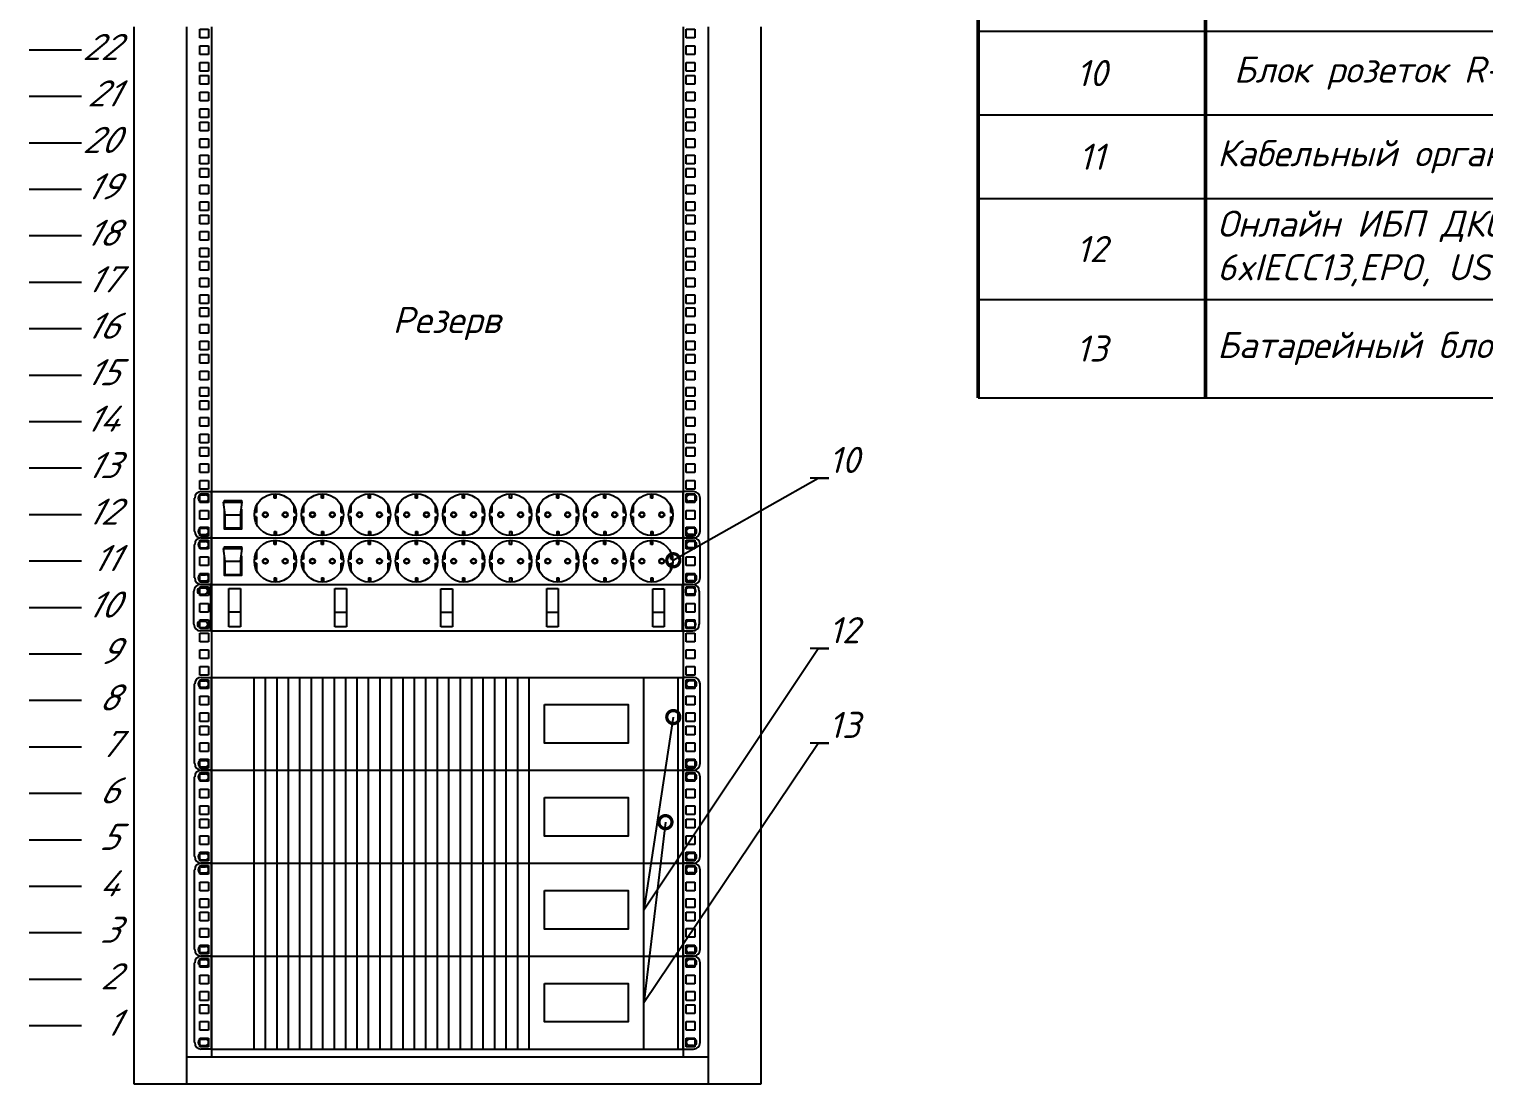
# Model space of a CAD drawing. Extents: x -260425 to 1294666, y -169889 to -2349.
# Drawn here: x 1032027 to 1045939, y -63860 to -53770 of the extents above; entities that cross this region are included whole.
import ezdxf
from ezdxf import colors
from ezdxf.entities.mleader import LeaderData, LeaderLine
from ezdxf.enums import TextEntityAlignment as Align
from ezdxf.math import Vec2, Vec3

# ---------------------------------------------------------------- set-up
doc = ezdxf.new("R2010")
doc.units = 0
doc.header["$LTSCALE"] = 100
doc.layers.add('АП_АСУ_ОсновнаяТонкая', color=7, linetype='Continuous', lineweight=25)
doc.layers.add('Текст', color=7, linetype='Continuous', lineweight=15)
doc.styles.add('1ISOCPEUR', font='isocpeui.ttf', dxfattribs={"height": 250})

# ---------------------------------------------------------------- blocks, each defined once
blk = doc.blocks.new('*T232')
at = {"layer": 'Текст', "color": 0, "lineweight": 50, "transparency": 16777216}
for p, q in [((0, 0), (18675, 0)), ((0, 0), (0, -12011)), ((2175, 0), (2175, -12011)), ((13175, 0), (13175, -12011)), ((14175, 0), (14175, -12011)), ((18675, 0), (18675, -12011)), ((0, -1500), (18675, -1500))]:
    blk.add_line(p, q, dxfattribs=at)
at = {"layer": 'Текст', "color": 0, "lineweight": 25, "transparency": 16777216}
for p, q in [((0, -2300), (18675, -2300)), ((0, -3100), (18675, -3100)), ((0, -4506), (18675, -4506)), ((0, -5306), (18675, -5306)), ((0, -6106), (18675, -6106)), ((0, -6906), (18675, -6906)), ((0, -7706), (18675, -7706)), ((0, -8506), (18675, -8506)), ((0, -9306), (18675, -9306)), ((0, -10106), (18675, -10106)), ((0, -11071), (18675, -11071)), ((0, -12011), (18675, -12011))]:
    blk.add_line(p, q, dxfattribs=at)
at = {"layer": 'Текст', "color": 0, "transparency": 16777216, "char_height": 250, "style": '1ISOCPEUR'}
for s, insert, width, attachment_point in [('Поз. обозначения', (1088, -750), 1952.07, 5), ('Наименование', (7675, -750), 10776.98, 5), ('Кол.', (13675, -750), 776.98, 5), ('Примечание', (16425, -750), 4276.98, 5), ('1', (1088, -1900), 1952.07, 5), ("\\A1;Шкаф телекоммуникационный 19{\\A0;'}, TFR-426060-GMMM-R-BK, 42U", (2287, -1900), 10776.98, 4), ('1', (13675, -1900), 776.98, 5), ('2', (1088, -2700), 1952.07, 5), (' Модуль вентиляторный R-FAN-6K, 1U', (2287, -2700), 10776.98, 4), ('1', (13675, -2700), 776.98, 5), ('Кросс оптический 19" стоечный 1U на 16 портов LC/UPC duplex 9/125мкм предсобранный (пигтейл LC 9/125-32шт, розетка DLC-16шт, сплайс кассета, КДЗС-32шт)', (2287, -3803), 10776.98, 4), ('3', (1088, -3803), 1952.07, 5), ('1', (13675, -3803), 776.98, 5), ('КСп-19-1U-16-DLC/UPC-9/125', (16425, -3803), 4276.98, 5), ('Патч-панель 19", 2U, CAT5E, 48 модуля RJ45, неэкранированная', (2287, -4906), 10776.98, 4), ('4', (1088, -4906), 1952.07, 5), ('2', (13675, -4906), 776.98, 5), ('Патч-панель 19", 1U, CAT5E, 24 модуля RJ45, неэкранированная', (2287, -5706), 10776.98, 4), ('5', (1088, -5706), 1952.07, 5), ('2', (13675, -5706), 776.98, 5), ('6', (1088, -6506), 1952.07, 5), ('РОЕ-коммутатор на 24 порта', (2287, -6506), 10776.98, 4), ('1', (13675, -6506), 776.98, 5), ('поставка ДИТ', (16425, -6506), 4276.98, 5), ('7', (1088, -7306), 1952.07, 5), ('Коммутатор Eltex 48 порта 1G, 4 порта 10G (SFP+)', (2287, -7306), 10776.98, 4), ('2', (13675, -7306), 776.98, 5), ('MES2348B', (16425, -7306), 4276.98, 5), ('Коммутатор Eltex 24 порта 1G, 4 порта 10G (SFP+)', (2287, -8106), 10776.98, 4), ('8', (1088, -8106), 1952.07, 5), ('1', (13675, -8106), 776.98, 5), ('MES2324B', (16425, -8106), 4276.98, 5), (' Блок розеток R-16-9S-I-440, 1U', (2287, -8906), 10776.98, 4), ('10', (1088, -8906), 1952.07, 5), ('2', (13675, -8906), 776.98, 5), ('11', (1088, -9706), 1952.07, 5), ('Кабельный органайзер ГКО-4.62-9005', (2287, -9706), 10776.98, 4), ('8', (13675, -9706), 776.98, 5), ('Онлайн ИБП ДКС серии Small Rackmount, 1000 ВА/900 Вт, 1/1, 6xIECC13,EPO, USB, RS-232, Rack 2U, з/у 6А, без АКБ', (2287, -10589), 10776.98, 4), ('12', (1088, -10589), 1952.07, 5), ('1', (13675, -10589), 776.98, 5), ('SMALLR1AOPI', (16425, -10589), 4276.98, 5), ('Батарейный блок для ИБП ДКС SMALLR1AO, Rack 2U, 6х9Ач, 36В', (2287, -11541), 10776.98, 4), ('13', (1088, -11541), 1952.07, 5), ('1', (13675, -11541), 776.98, 5), ('BPSMLR1-36V', (16425, -11541), 4276.98, 5)]:
    blk.add_mtext(s, dxfattribs=dict(at, insert=insert, width=width, attachment_point=attachment_point))
blk = doc.blocks.new('*U218')
at = {"color": 0, "linetype": 'ByBlock', "lineweight": -2}
for p, q in [((0, 1011.2), (0, 966.75)), ((50.5, 1011.2), (50.5, 966.75)), ((63.35, 1000.7), (63.35, 1009)), ((63.35, 1009), (71.65, 1009)), ((71.65, 1009), (71.65, 1000.7)), ((74.5, 1011.2), (74.5, 966.75)), ((525.5, 1011.2), (525.5, 966.75)), ((528.35, 1000.7), (528.35, 1009)), ((528.35, 1009), (536.65, 1009)), ((536.65, 1009), (536.65, 1000.7)), ((549.5, 1011.2), (549.5, 966.75)), ((600, 966.75), (600, 1011.2)), ((-50, 988.975), (-100, 988.975)), ((71.65, 1000.7), (63.35, 1000.7)), ((63.35, 984.825), (63.35, 993.125)), ((63.35, 993.125), (71.65, 993.125)), ((71.65, 993.125), (71.65, 984.825)), ((536.65, 1000.7), (528.35, 1000.7)), ((528.35, 984.825), (528.35, 993.125)), ((528.35, 993.125), (536.65, 993.125)), ((536.65, 993.125), (536.65, 984.825)), ((71.65, 984.825), (63.35, 984.825)), ((63.35, 968.95), (63.35, 977.25)), ((63.35, 977.25), (71.65, 977.25)), ((71.65, 977.25), (71.65, 968.95)), ((536.65, 984.825), (528.35, 984.825)), ((528.35, 968.95), (528.35, 977.25)), ((528.35, 977.25), (536.65, 977.25)), ((536.65, 977.25), (536.65, 968.95)), ((0, 966.75), (0, 922.3)), ((50.5, 966.75), (50.5, 922.3)), ((71.65, 968.95), (63.35, 968.95)), ((63.35, 956.25), (63.35, 964.55)), ((63.35, 964.55), (71.65, 964.55)), ((71.65, 964.55), (71.65, 956.25)), ((74.5, 966.75), (74.5, 922.3)), ((525.5, 966.75), (525.5, 922.3)), ((536.65, 968.95), (528.35, 968.95)), ((528.35, 956.25), (528.35, 964.55)), ((528.35, 964.55), (536.65, 964.55)), ((536.65, 964.55), (536.65, 956.25)), ((549.5, 966.75), (549.5, 922.3)), ((600, 922.3), (600, 966.75)), ((71.65, 956.25), (63.35, 956.25)), ((63.35, 940.375), (63.35, 948.675)), ((63.35, 948.675), (71.65, 948.675)), ((71.65, 948.675), (71.65, 940.375)), ((536.65, 956.25), (528.35, 956.25)), ((528.35, 940.375), (528.35, 948.675)), ((528.35, 948.675), (536.65, 948.675)), ((536.65, 948.675), (536.65, 940.375)), ((-50, 944.525), (-100, 944.525)), ((71.65, 940.375), (63.35, 940.375)), ((63.35, 924.5), (63.35, 932.8)), ((63.35, 932.8), (71.65, 932.8)), ((71.65, 932.8), (71.65, 924.5)), ((536.65, 940.375), (528.35, 940.375)), ((528.35, 924.5), (528.35, 932.8)), ((528.35, 932.8), (536.65, 932.8)), ((536.65, 932.8), (536.65, 924.5)), ((0, 922.3), (0, 877.85)), ((50.5, 922.3), (50.5, 877.85)), ((71.65, 924.5), (63.35, 924.5)), ((63.35, 911.8), (63.35, 920.1)), ((63.35, 920.1), (71.65, 920.1)), ((71.65, 920.1), (71.65, 911.8)), ((74.5, 922.3), (74.5, 877.85)), ((525.5, 922.3), (525.5, 877.85)), ((536.65, 924.5), (528.35, 924.5)), ((528.35, 911.8), (528.35, 920.1)), ((528.35, 920.1), (536.65, 920.1)), ((536.65, 920.1), (536.65, 911.8)), ((549.5, 922.3), (549.5, 877.85)), ((600, 877.85), (600, 922.3)), ((71.65, 911.8), (63.35, 911.8)), ((536.65, 911.8), (528.35, 911.8)), ((-50, 900.075), (-100, 900.075)), ((63.35, 895.925), (63.35, 904.225)), ((63.35, 904.225), (71.65, 904.225)), ((71.65, 895.925), (63.35, 895.925)), ((71.65, 904.225), (71.65, 895.925)), ((528.35, 895.925), (528.35, 904.225)), ((528.35, 904.225), (536.65, 904.225)), ((536.65, 895.925), (528.35, 895.925)), ((536.65, 904.225), (536.65, 895.925)), ((0, 877.85), (0, 833.4)), ((50.5, 877.85), (50.5, 833.4)), ((63.35, 880.05), (63.35, 888.35)), ((63.35, 888.35), (71.65, 888.35)), ((71.65, 880.05), (63.35, 880.05)), ((71.65, 888.35), (71.65, 880.05)), ((74.5, 877.85), (74.5, 833.4)), ((525.5, 877.85), (525.5, 833.4)), ((528.35, 880.05), (528.35, 888.35)), ((528.35, 888.35), (536.65, 888.35)), ((536.65, 880.05), (528.35, 880.05)), ((536.65, 888.35), (536.65, 880.05)), ((549.5, 877.85), (549.5, 833.4)), ((600, 833.4), (600, 877.85)), ((63.35, 867.35), (63.35, 875.65)), ((63.35, 875.65), (71.65, 875.65)), ((71.65, 867.35), (63.35, 867.35)), ((71.65, 875.65), (71.65, 867.35)), ((528.35, 867.35), (528.35, 875.65)), ((528.35, 875.65), (536.65, 875.65)), ((536.65, 867.35), (528.35, 867.35)), ((536.65, 875.65), (536.65, 867.35)), ((-50, 855.625), (-100, 855.625)), ((63.35, 851.475), (63.35, 859.775)), ((63.35, 859.775), (71.65, 859.775)), ((71.65, 851.475), (63.35, 851.475)), ((71.65, 859.775), (71.65, 851.475)), ((528.35, 851.475), (528.35, 859.775)), ((528.35, 859.775), (536.65, 859.775)), ((536.65, 851.475), (528.35, 851.475)), ((536.65, 859.775), (536.65, 851.475)), ((63.35, 835.6), (63.35, 843.9)), ((63.35, 843.9), (71.65, 843.9)), ((71.65, 835.6), (63.35, 835.6)), ((71.65, 843.9), (71.65, 835.6)), ((528.35, 835.6), (528.35, 843.9)), ((528.35, 843.9), (536.65, 843.9)), ((536.65, 835.6), (528.35, 835.6)), ((536.65, 843.9), (536.65, 835.6)), ((0, 833.4), (0, 788.95)), ((50.5, 833.4), (50.5, 788.95)), ((63.35, 822.9), (63.35, 831.2)), ((63.35, 831.2), (71.65, 831.2)), ((71.65, 822.9), (63.35, 822.9)), ((71.65, 831.2), (71.65, 822.9)), ((74.5, 833.4), (74.5, 788.95)), ((525.5, 833.4), (525.5, 788.95)), ((528.35, 822.9), (528.35, 831.2)), ((528.35, 831.2), (536.65, 831.2)), ((536.65, 822.9), (528.35, 822.9)), ((536.65, 831.2), (536.65, 822.9)), ((549.5, 833.4), (549.5, 788.95)), ((600, 788.95), (600, 833.4)), ((-50, 811.175), (-100, 811.175)), ((63.35, 807.025), (63.35, 815.325)), ((63.35, 815.325), (71.65, 815.325)), ((71.65, 807.025), (63.35, 807.025)), ((71.65, 815.325), (71.65, 807.025)), ((528.35, 807.025), (528.35, 815.325)), ((528.35, 815.325), (536.65, 815.325)), ((536.65, 807.025), (528.35, 807.025)), ((536.65, 815.325), (536.65, 807.025)), ((63.35, 791.15), (63.35, 799.45)), ((63.35, 799.45), (71.65, 799.45)), ((71.65, 799.45), (71.65, 791.15)), ((528.35, 791.15), (528.35, 799.45)), ((528.35, 799.45), (536.65, 799.45)), ((536.65, 799.45), (536.65, 791.15)), ((0, 788.95), (0, 744.5)), ((50.5, 788.95), (50.5, 744.5)), ((71.65, 791.15), (63.35, 791.15)), ((63.35, 778.45), (63.35, 786.75)), ((63.35, 786.75), (71.65, 786.75)), ((71.65, 786.75), (71.65, 778.45)), ((74.5, 788.95), (74.5, 744.5)), ((525.5, 788.95), (525.5, 744.5)), ((536.65, 791.15), (528.35, 791.15)), ((528.35, 778.45), (528.35, 786.75)), ((528.35, 786.75), (536.65, 786.75)), ((536.65, 786.75), (536.65, 778.45)), ((549.5, 788.95), (549.5, 744.5)), ((600, 744.5), (600, 788.95)), ((-50, 766.725), (-100, 766.725)), ((71.65, 778.45), (63.35, 778.45)), ((63.35, 762.575), (63.35, 770.875)), ((63.35, 770.875), (71.65, 770.875)), ((71.65, 770.875), (71.65, 762.575)), ((536.65, 778.45), (528.35, 778.45)), ((528.35, 762.575), (528.35, 770.875)), ((528.35, 770.875), (536.65, 770.875)), ((536.65, 770.875), (536.65, 762.575)), ((71.65, 762.575), (63.35, 762.575)), ((63.35, 746.7), (63.35, 755)), ((63.35, 755), (71.65, 755)), ((71.65, 755), (71.65, 746.7)), ((536.65, 762.575), (528.35, 762.575)), ((528.35, 746.7), (528.35, 755)), ((528.35, 755), (536.65, 755)), ((536.65, 755), (536.65, 746.7)), ((0, 744.5), (0, 700.05)), ((50.5, 744.5), (50.5, 700.05)), ((71.65, 746.7), (63.35, 746.7)), ((63.35, 734), (63.35, 742.3)), ((63.35, 742.3), (71.65, 742.3)), ((71.65, 742.3), (71.65, 734)), ((74.5, 744.5), (74.5, 700.05)), ((525.5, 744.5), (525.5, 700.05)), ((536.65, 746.7), (528.35, 746.7)), ((528.35, 734), (528.35, 742.3)), ((528.35, 742.3), (536.65, 742.3)), ((536.65, 742.3), (536.65, 734)), ((549.5, 744.5), (549.5, 700.05)), ((600, 700.05), (600, 744.5)), ((71.65, 734), (63.35, 734)), ((63.35, 718.125), (63.35, 726.425)), ((63.35, 726.425), (71.65, 726.425)), ((71.65, 726.425), (71.65, 718.125)), ((536.65, 734), (528.35, 734)), ((528.35, 718.125), (528.35, 726.425)), ((528.35, 726.425), (536.65, 726.425)), ((536.65, 726.425), (536.65, 718.125)), ((-50, 722.275), (-100, 722.275)), ((71.65, 718.125), (63.35, 718.125)), ((63.35, 702.25), (63.35, 710.55)), ((63.35, 710.55), (71.65, 710.55)), ((71.65, 710.55), (71.65, 702.25)), ((536.65, 718.125), (528.35, 718.125)), ((528.35, 702.25), (528.35, 710.55)), ((528.35, 710.55), (536.65, 710.55)), ((536.65, 710.55), (536.65, 702.25)), ((0, 700.05), (0, 655.6)), ((50.5, 700.05), (50.5, 655.6)), ((71.65, 702.25), (63.35, 702.25)), ((63.35, 689.55), (63.35, 697.85)), ((63.35, 697.85), (71.65, 697.85)), ((71.65, 697.85), (71.65, 689.55)), ((74.5, 700.05), (74.5, 655.6)), ((525.5, 700.05), (525.5, 655.6)), ((536.65, 702.25), (528.35, 702.25)), ((528.35, 689.55), (528.35, 697.85)), ((528.35, 697.85), (536.65, 697.85)), ((536.65, 697.85), (536.65, 689.55)), ((549.5, 700.05), (549.5, 655.6)), ((600, 655.6), (600, 700.05)), ((71.65, 689.55), (63.35, 689.55)), ((63.35, 673.675), (63.35, 681.975)), ((63.35, 681.975), (71.65, 681.975)), ((71.65, 681.975), (71.65, 673.675)), ((536.65, 689.55), (528.35, 689.55)), ((528.35, 673.675), (528.35, 681.975)), ((528.35, 681.975), (536.65, 681.975)), ((536.65, 681.975), (536.65, 673.675)), ((-50, 677.825), (-100, 677.825)), ((71.65, 673.675), (63.35, 673.675)), ((536.65, 673.675), (528.35, 673.675)), ((0, 655.6), (0, 611.15)), ((50.5, 655.6), (50.5, 611.15)), ((63.35, 657.8), (63.35, 666.1)), ((63.35, 666.1), (71.65, 666.1)), ((71.65, 657.8), (63.35, 657.8)), ((71.65, 666.1), (71.65, 657.8)), ((74.5, 655.6), (74.5, 611.15)), ((525.5, 655.6), (525.5, 611.15)), ((528.35, 657.8), (528.35, 666.1)), ((528.35, 666.1), (536.65, 666.1)), ((536.65, 657.8), (528.35, 657.8)), ((536.65, 666.1), (536.65, 657.8)), ((549.5, 655.6), (549.5, 611.15)), ((600, 611.15), (600, 655.6)), ((63.35, 645.1), (63.35, 653.4)), ((63.35, 653.4), (71.65, 653.4)), ((71.65, 645.1), (63.35, 645.1)), ((71.65, 653.4), (71.65, 645.1)), ((528.35, 645.1), (528.35, 653.4)), ((528.35, 653.4), (536.65, 653.4)), ((536.65, 645.1), (528.35, 645.1)), ((536.65, 653.4), (536.65, 645.1)), ((-50, 633.375), (-100, 633.375)), ((63.35, 629.225), (63.35, 637.525)), ((63.35, 637.525), (71.65, 637.525)), ((71.65, 629.225), (63.35, 629.225)), ((71.65, 637.525), (71.65, 629.225)), ((528.35, 629.225), (528.35, 637.525)), ((528.35, 637.525), (536.65, 637.525)), ((536.65, 629.225), (528.35, 629.225)), ((536.65, 637.525), (536.65, 629.225)), ((63.35, 613.35), (63.35, 621.65)), ((63.35, 621.65), (71.65, 621.65)), ((71.65, 613.35), (63.35, 613.35)), ((71.65, 621.65), (71.65, 613.35)), ((528.35, 613.35), (528.35, 621.65)), ((528.35, 621.65), (536.65, 621.65)), ((536.65, 613.35), (528.35, 613.35)), ((536.65, 621.65), (536.65, 613.35)), ((0, 611.15), (0, 566.7)), ((50.5, 611.15), (50.5, 566.7)), ((63.35, 600.65), (63.35, 608.95)), ((63.35, 608.95), (71.65, 608.95)), ((71.65, 600.65), (63.35, 600.65)), ((71.65, 608.95), (71.65, 600.65)), ((74.5, 611.15), (74.5, 566.7)), ((525.5, 611.15), (525.5, 566.7)), ((528.35, 600.65), (528.35, 608.95)), ((528.35, 608.95), (536.65, 608.95)), ((536.65, 600.65), (528.35, 600.65)), ((536.65, 608.95), (536.65, 600.65)), ((549.5, 611.15), (549.5, 566.7)), ((600, 566.7), (600, 611.15)), ((-50, 588.925), (-100, 588.925)), ((63.35, 584.775), (63.35, 593.075)), ((63.35, 593.075), (71.65, 593.075)), ((71.65, 584.775), (63.35, 584.775)), ((71.65, 593.075), (71.65, 584.775)), ((528.35, 584.775), (528.35, 593.075)), ((528.35, 593.075), (536.65, 593.075)), ((536.65, 584.775), (528.35, 584.775)), ((536.65, 593.075), (536.65, 584.775)), ((63.35, 568.9), (63.35, 577.2)), ((63.35, 577.2), (71.65, 577.2)), ((71.65, 577.2), (71.65, 568.9)), ((528.35, 568.9), (528.35, 577.2)), ((528.35, 577.2), (536.65, 577.2)), ((536.65, 577.2), (536.65, 568.9)), ((0, 566.7), (0, 522.25)), ((50.5, 566.7), (50.5, 522.25)), ((71.65, 568.9), (63.35, 568.9)), ((63.35, 556.2), (63.35, 564.5)), ((63.35, 564.5), (71.65, 564.5)), ((71.65, 564.5), (71.65, 556.2)), ((74.5, 566.7), (74.5, 522.25)), ((525.5, 566.7), (525.5, 522.25)), ((536.65, 568.9), (528.35, 568.9)), ((528.35, 556.2), (528.35, 564.5)), ((528.35, 564.5), (536.65, 564.5)), ((536.65, 564.5), (536.65, 556.2)), ((549.5, 566.7), (549.5, 522.25)), ((600, 522.25), (600, 566.7)), ((-50, 544.475), (-100, 544.475)), ((71.65, 556.2), (63.35, 556.2)), ((63.35, 540.325), (63.35, 548.625)), ((63.35, 548.625), (71.65, 548.625)), ((71.65, 548.625), (71.65, 540.325)), ((536.65, 556.2), (528.35, 556.2)), ((528.35, 540.325), (528.35, 548.625)), ((528.35, 548.625), (536.65, 548.625)), ((536.65, 548.625), (536.65, 540.325)), ((71.65, 540.325), (63.35, 540.325)), ((63.35, 524.45), (63.35, 532.75)), ((63.35, 532.75), (71.65, 532.75)), ((71.65, 532.75), (71.65, 524.45)), ((536.65, 540.325), (528.35, 540.325)), ((528.35, 524.45), (528.35, 532.75)), ((528.35, 532.75), (536.65, 532.75)), ((536.65, 532.75), (536.65, 524.45)), ((0, 522.25), (0, 477.8)), ((50.5, 522.25), (50.5, 477.8)), ((71.65, 524.45), (63.35, 524.45)), ((63.35, 511.75), (63.35, 520.05)), ((63.35, 520.05), (71.65, 520.05)), ((71.65, 520.05), (71.65, 511.75)), ((74.5, 522.25), (74.5, 477.8)), ((525.5, 522.25), (525.5, 477.8)), ((536.65, 524.45), (528.35, 524.45)), ((528.35, 511.75), (528.35, 520.05)), ((528.35, 520.05), (536.65, 520.05)), ((536.65, 520.05), (536.65, 511.75)), ((549.5, 522.25), (549.5, 477.8)), ((600, 477.8), (600, 522.25)), ((71.65, 511.75), (63.35, 511.75)), ((63.35, 495.875), (63.35, 504.175)), ((63.35, 504.175), (71.65, 504.175)), ((71.65, 504.175), (71.65, 495.875)), ((536.65, 511.75), (528.35, 511.75)), ((528.35, 495.875), (528.35, 504.175)), ((528.35, 504.175), (536.65, 504.175)), ((536.65, 504.175), (536.65, 495.875)), ((-50, 500.025), (-100, 500.025)), ((71.65, 495.875), (63.35, 495.875)), ((63.35, 480), (63.35, 488.3)), ((63.35, 488.3), (71.65, 488.3)), ((71.65, 488.3), (71.65, 480)), ((536.65, 495.875), (528.35, 495.875)), ((528.35, 480), (528.35, 488.3)), ((528.35, 488.3), (536.65, 488.3)), ((536.65, 488.3), (536.65, 480)), ((0, 477.8), (0, 433.35)), ((50.5, 477.8), (50.5, 433.35)), ((71.65, 480), (63.35, 480)), ((63.35, 467.3), (63.35, 475.6)), ((63.35, 475.6), (71.65, 475.6)), ((71.65, 475.6), (71.65, 467.3)), ((74.5, 477.8), (74.5, 433.35)), ((525.5, 477.8), (525.5, 433.35)), ((536.65, 480), (528.35, 480)), ((528.35, 467.3), (528.35, 475.6)), ((528.35, 475.6), (536.65, 475.6)), ((536.65, 475.6), (536.65, 467.3)), ((549.5, 477.8), (549.5, 433.35)), ((600, 433.35), (600, 477.8)), ((71.65, 467.3), (63.35, 467.3)), ((63.35, 451.425), (63.35, 459.725)), ((63.35, 459.725), (71.65, 459.725)), ((71.65, 459.725), (71.65, 451.425)), ((536.65, 467.3), (528.35, 467.3)), ((528.35, 451.425), (528.35, 459.725)), ((528.35, 459.725), (536.65, 459.725)), ((536.65, 459.725), (536.65, 451.425)), ((-50, 455.575), (-100, 455.575)), ((71.65, 451.425), (63.35, 451.425)), ((536.65, 451.425), (528.35, 451.425)), ((0, 433.35), (0, 388.9)), ((50.5, 433.35), (50.5, 388.9)), ((63.35, 435.55), (63.35, 443.85)), ((63.35, 443.85), (71.65, 443.85)), ((71.65, 435.55), (63.35, 435.55)), ((71.65, 443.85), (71.65, 435.55)), ((74.5, 433.35), (74.5, 388.9)), ((525.5, 433.35), (525.5, 388.9)), ((528.35, 435.55), (528.35, 443.85)), ((528.35, 443.85), (536.65, 443.85)), ((536.65, 435.55), (528.35, 435.55)), ((536.65, 443.85), (536.65, 435.55)), ((549.5, 433.35), (549.5, 388.9)), ((600, 388.9), (600, 433.35)), ((63.35, 422.85), (63.35, 431.15)), ((63.35, 431.15), (71.65, 431.15)), ((71.65, 422.85), (63.35, 422.85)), ((71.65, 431.15), (71.65, 422.85)), ((528.35, 422.85), (528.35, 431.15)), ((528.35, 431.15), (536.65, 431.15)), ((536.65, 422.85), (528.35, 422.85)), ((536.65, 431.15), (536.65, 422.85)), ((-50, 411.125), (-100, 411.125)), ((63.35, 406.975), (63.35, 415.275)), ((63.35, 415.275), (71.65, 415.275)), ((71.65, 406.975), (63.35, 406.975)), ((71.65, 415.275), (71.65, 406.975)), ((528.35, 406.975), (528.35, 415.275)), ((528.35, 415.275), (536.65, 415.275)), ((536.65, 406.975), (528.35, 406.975)), ((536.65, 415.275), (536.65, 406.975)), ((63.35, 391.1), (63.35, 399.4)), ((63.35, 399.4), (71.65, 399.4)), ((71.65, 391.1), (63.35, 391.1)), ((71.65, 399.4), (71.65, 391.1)), ((528.35, 391.1), (528.35, 399.4)), ((528.35, 399.4), (536.65, 399.4)), ((536.65, 391.1), (528.35, 391.1)), ((536.65, 399.4), (536.65, 391.1)), ((0, 388.9), (0, 344.45)), ((50.5, 388.9), (50.5, 344.45)), ((63.35, 378.4), (63.35, 386.7)), ((63.35, 386.7), (71.65, 386.7)), ((71.65, 378.4), (63.35, 378.4)), ((71.65, 386.7), (71.65, 378.4)), ((74.5, 388.9), (74.5, 344.45)), ((525.5, 388.9), (525.5, 344.45)), ((528.35, 378.4), (528.35, 386.7)), ((528.35, 386.7), (536.65, 386.7)), ((536.65, 378.4), (528.35, 378.4)), ((536.65, 386.7), (536.65, 378.4)), ((549.5, 388.9), (549.5, 344.45)), ((600, 344.45), (600, 388.9)), ((-50, 366.675), (-100, 366.675)), ((63.35, 362.525), (63.35, 370.825)), ((63.35, 370.825), (71.65, 370.825)), ((71.65, 362.525), (63.35, 362.525)), ((71.65, 370.825), (71.65, 362.525)), ((528.35, 362.525), (528.35, 370.825)), ((528.35, 370.825), (536.65, 370.825)), ((536.65, 362.525), (528.35, 362.525)), ((536.65, 370.825), (536.65, 362.525)), ((63.35, 346.65), (63.35, 354.95)), ((63.35, 354.95), (71.65, 354.95)), ((71.65, 354.95), (71.65, 346.65)), ((528.35, 346.65), (528.35, 354.95)), ((528.35, 354.95), (536.65, 354.95)), ((536.65, 354.95), (536.65, 346.65)), ((0, 344.45), (0, 300)), ((50.5, 344.45), (50.5, 300)), ((71.65, 346.65), (63.35, 346.65)), ((63.35, 333.95), (63.35, 342.25)), ((63.35, 342.25), (71.65, 342.25)), ((71.65, 333.95), (63.35, 333.95)), ((71.65, 342.25), (71.65, 333.95)), ((74.5, 344.45), (74.5, 300)), ((525.5, 344.45), (525.5, 300)), ((536.65, 346.65), (528.35, 346.65)), ((528.35, 333.95), (528.35, 342.25)), ((528.35, 342.25), (536.65, 342.25)), ((536.65, 333.95), (528.35, 333.95)), ((536.65, 342.25), (536.65, 333.95)), ((549.5, 344.45), (549.5, 300)), ((600, 300), (600, 344.45)), ((-50, 322.225), (-100, 322.225)), ((63.35, 318.075), (63.35, 326.375)), ((63.35, 326.375), (71.65, 326.375)), ((71.65, 326.375), (71.65, 318.075)), ((528.35, 318.075), (528.35, 326.375)), ((528.35, 326.375), (536.65, 326.375)), ((536.65, 326.375), (536.65, 318.075)), ((71.65, 318.075), (63.35, 318.075)), ((63.35, 302.2), (63.35, 310.5)), ((63.35, 310.5), (71.65, 310.5)), ((71.65, 310.5), (71.65, 302.2)), ((536.65, 318.075), (528.35, 318.075)), ((528.35, 302.2), (528.35, 310.5)), ((528.35, 310.5), (536.65, 310.5)), ((536.65, 310.5), (536.65, 302.2)), ((0, 300), (0, 255.55)), ((50.5, 300), (50.5, 255.55)), ((71.65, 302.2), (63.35, 302.2)), ((63.35, 289.5), (63.35, 297.8)), ((63.35, 297.8), (71.65, 297.8)), ((71.65, 297.8), (71.65, 289.5)), ((74.5, 300), (74.5, 255.55)), ((525.5, 300), (525.5, 255.55)), ((536.65, 302.2), (528.35, 302.2)), ((528.35, 289.5), (528.35, 297.8)), ((528.35, 297.8), (536.65, 297.8)), ((536.65, 297.8), (536.65, 289.5)), ((549.5, 300), (549.5, 255.55)), ((600, 255.55), (600, 300)), ((71.65, 289.5), (63.35, 289.5)), ((63.35, 273.625), (63.35, 281.925)), ((63.35, 281.925), (71.65, 281.925)), ((71.65, 281.925), (71.65, 273.625)), ((536.65, 289.5), (528.35, 289.5)), ((528.35, 273.625), (528.35, 281.925)), ((528.35, 281.925), (536.65, 281.925)), ((536.65, 281.925), (536.65, 273.625)), ((-50, 277.775), (-100, 277.775)), ((71.65, 273.625), (63.35, 273.625)), ((63.35, 257.75), (63.35, 266.05)), ((63.35, 266.05), (71.65, 266.05)), ((71.65, 266.05), (71.65, 257.75)), ((536.65, 273.625), (528.35, 273.625)), ((528.35, 257.75), (528.35, 266.05)), ((528.35, 266.05), (536.65, 266.05)), ((536.65, 266.05), (536.65, 257.75)), ((0, 255.55), (0, 211.1)), ((50.5, 255.55), (50.5, 211.1)), ((71.65, 257.75), (63.35, 257.75)), ((63.35, 245.05), (63.35, 253.35)), ((63.35, 253.35), (71.65, 253.35)), ((71.65, 253.35), (71.65, 245.05)), ((74.5, 255.55), (74.5, 211.1)), ((525.5, 255.55), (525.5, 211.1)), ((536.65, 257.75), (528.35, 257.75)), ((528.35, 245.05), (528.35, 253.35)), ((528.35, 253.35), (536.65, 253.35)), ((536.65, 253.35), (536.65, 245.05)), ((549.5, 255.55), (549.5, 211.1)), ((600, 211.1), (600, 255.55)), ((71.65, 245.05), (63.35, 245.05)), ((63.35, 229.175), (63.35, 237.475)), ((63.35, 237.475), (71.65, 237.475)), ((71.65, 237.475), (71.65, 229.175)), ((536.65, 245.05), (528.35, 245.05)), ((528.35, 229.175), (528.35, 237.475)), ((528.35, 237.475), (536.65, 237.475)), ((536.65, 237.475), (536.65, 229.175)), ((-50, 233.325), (-100, 233.325)), ((71.65, 229.175), (63.35, 229.175)), ((536.65, 229.175), (528.35, 229.175)), ((0, 211.1), (0, 166.65)), ((50.5, 211.1), (50.5, 166.65)), ((63.35, 213.3), (63.35, 221.6)), ((63.35, 221.6), (71.65, 221.6)), ((71.65, 213.3), (63.35, 213.3)), ((63.35, 200.6), (63.35, 208.9)), ((63.35, 208.9), (71.65, 208.9)), ((71.65, 221.6), (71.65, 213.3)), ((71.65, 208.9), (71.65, 200.6)), ((74.5, 211.1), (74.5, 166.65)), ((525.5, 211.1), (525.5, 166.65)), ((528.35, 213.3), (528.35, 221.6)), ((528.35, 221.6), (536.65, 221.6)), ((536.65, 213.3), (528.35, 213.3)), ((528.35, 200.6), (528.35, 208.9)), ((528.35, 208.9), (536.65, 208.9)), ((536.65, 221.6), (536.65, 213.3)), ((536.65, 208.9), (536.65, 200.6)), ((549.5, 211.1), (549.5, 166.65)), ((600, 166.65), (600, 211.1)), ((71.65, 200.6), (63.35, 200.6)), ((536.65, 200.6), (528.35, 200.6)), ((-50, 188.875), (-100, 188.875)), ((63.35, 184.725), (63.35, 193.025)), ((63.35, 193.025), (71.65, 193.025)), ((71.65, 184.725), (63.35, 184.725)), ((71.65, 193.025), (71.65, 184.725)), ((528.35, 184.725), (528.35, 193.025)), ((528.35, 193.025), (536.65, 193.025)), ((536.65, 184.725), (528.35, 184.725)), ((536.65, 193.025), (536.65, 184.725)), ((63.35, 168.85), (63.35, 177.15)), ((63.35, 177.15), (71.65, 177.15)), ((71.65, 168.85), (63.35, 168.85)), ((71.65, 177.15), (71.65, 168.85)), ((528.35, 168.85), (528.35, 177.15)), ((528.35, 177.15), (536.65, 177.15)), ((536.65, 168.85), (528.35, 168.85)), ((536.65, 177.15), (536.65, 168.85)), ((0, 166.65), (0, 122.2)), ((50.5, 166.65), (50.5, 122.2)), ((63.35, 156.15), (63.35, 164.45)), ((63.35, 164.45), (71.65, 164.45)), ((71.65, 156.15), (63.35, 156.15)), ((71.65, 164.45), (71.65, 156.15)), ((74.5, 166.65), (74.5, 122.2)), ((525.5, 166.65), (525.5, 122.2)), ((528.35, 156.15), (528.35, 164.45)), ((528.35, 164.45), (536.65, 164.45)), ((536.65, 156.15), (528.35, 156.15)), ((536.65, 164.45), (536.65, 156.15)), ((549.5, 166.65), (549.5, 122.2)), ((600, 122.2), (600, 166.65)), ((-50, 144.425), (-100, 144.425)), ((63.35, 140.275), (63.35, 148.575)), ((63.35, 148.575), (71.65, 148.575)), ((71.65, 140.275), (63.35, 140.275)), ((71.65, 148.575), (71.65, 140.275)), ((528.35, 140.275), (528.35, 148.575)), ((528.35, 148.575), (536.65, 148.575)), ((536.65, 140.275), (528.35, 140.275)), ((536.65, 148.575), (536.65, 140.275)), ((63.35, 124.4), (63.35, 132.7)), ((63.35, 132.7), (71.65, 132.7)), ((71.65, 132.7), (71.65, 124.4)), ((528.35, 124.4), (528.35, 132.7)), ((528.35, 132.7), (536.65, 132.7)), ((536.65, 132.7), (536.65, 124.4)), ((0, 122.2), (0, 77.75)), ((50.5, 122.2), (50.5, 77.75)), ((71.65, 124.4), (63.35, 124.4)), ((63.35, 111.7), (63.35, 120)), ((63.35, 120), (71.65, 120)), ((71.65, 111.7), (63.35, 111.7)), ((71.65, 120), (71.65, 111.7)), ((74.5, 122.2), (74.5, 77.75)), ((525.5, 122.2), (525.5, 77.75)), ((536.65, 124.4), (528.35, 124.4)), ((528.35, 111.7), (528.35, 120)), ((528.35, 120), (536.65, 120)), ((536.65, 111.7), (528.35, 111.7)), ((536.65, 120), (536.65, 111.7)), ((549.5, 122.2), (549.5, 77.75)), ((600, 77.75), (600, 122.2)), ((-50, 99.975), (-100, 99.975)), ((63.35, 95.825), (63.35, 104.125)), ((63.35, 104.125), (71.65, 104.125)), ((71.65, 104.125), (71.65, 95.825)), ((528.35, 95.825), (528.35, 104.125)), ((528.35, 104.125), (536.65, 104.125)), ((536.65, 104.125), (536.65, 95.825)), ((71.65, 95.825), (63.35, 95.825)), ((63.35, 79.95), (63.35, 88.25)), ((63.35, 88.25), (71.65, 88.25)), ((71.65, 88.25), (71.65, 79.95)), ((536.65, 95.825), (528.35, 95.825)), ((528.35, 79.95), (528.35, 88.25)), ((528.35, 88.25), (536.65, 88.25)), ((536.65, 88.25), (536.65, 79.95)), ((0, 77.75), (0, 33.3)), ((50.5, 77.75), (50.5, 33.3)), ((71.65, 79.95), (63.35, 79.95)), ((63.35, 67.25), (63.35, 75.55)), ((63.35, 75.55), (71.65, 75.55)), ((71.65, 75.55), (71.65, 67.25)), ((74.5, 77.75), (74.5, 33.3)), ((525.5, 77.75), (525.5, 33.3)), ((536.65, 79.95), (528.35, 79.95)), ((528.35, 67.25), (528.35, 75.55)), ((528.35, 75.55), (536.65, 75.55)), ((536.65, 75.55), (536.65, 67.25)), ((549.5, 77.75), (549.5, 33.3)), ((600, 33.3), (600, 77.75)), ((71.65, 67.25), (63.35, 67.25)), ((63.35, 51.375), (63.35, 59.675)), ((63.35, 59.675), (71.65, 59.675)), ((71.65, 59.675), (71.65, 51.375)), ((536.65, 67.25), (528.35, 67.25)), ((528.35, 51.375), (528.35, 59.675)), ((528.35, 59.675), (536.65, 59.675)), ((536.65, 59.675), (536.65, 51.375)), ((-50, 55.525), (-100, 55.525)), ((71.65, 51.375), (63.35, 51.375)), ((63.35, 35.5), (63.35, 43.8)), ((63.35, 43.8), (71.65, 43.8)), ((71.65, 43.8), (71.65, 35.5)), ((536.65, 51.375), (528.35, 51.375)), ((528.35, 35.5), (528.35, 43.8)), ((528.35, 43.8), (536.65, 43.8)), ((536.65, 43.8), (536.65, 35.5)), ((0, 33.3), (0, 0)), ((50.5, 33.3), (50.5, 0)), ((71.65, 35.5), (63.35, 35.5)), ((74.5, 33.3), (74.5, 26)), ((525.5, 33.3), (525.5, 26)), ((536.65, 35.5), (528.35, 35.5)), ((549.5, 33.3), (549.5, 0)), ((600, 0), (600, 33.3)), ((50.5, 26), (549.5, 26)), ((0, 0), (600, 0))]:
    blk.add_line(p, q, dxfattribs=at)
blk = doc.blocks.new("19'' маркер юнита")
at = {"color": 0, "linetype": 'ByBlock', "lineweight": -2, "style": '1ISOCPEUR', "oblique": 15, "flags": 8}
blk.add_attdef('#', text='', height=25, dxfattribs=at).set_placement((35, 3), align=Align.MIDDLE_RIGHT)
blk = doc.blocks.new("19'' блок розеток")
at = {"color": 0, "linetype": 'ByBlock', "lineweight": -2}
for p, q in [((158.3, -15.9), (158.3, 15.9)), ((164.7, 22.2), (174.5, 22.2)), ((164.7, 18.9), (168.7, 18.9)), ((174.5, 22.2), (625.5, 22.2)), ((174.5, -22.2), (174.5, 22.2)), ((234.4, 16), (234.4, 20)), ((236.4, 16), (234.4, 16)), ((236.4, 16), (236.4, 20)), ((279.5, 16), (279.5, 20)), ((281.5, 16), (279.5, 16)), ((281.5, 16), (281.5, 20)), ((324.5, 16), (324.5, 20)), ((326.5, 16), (324.5, 16)), ((326.5, 16), (326.5, 20)), ((369.5, 16), (369.5, 20)), ((371.5, 16), (369.5, 16)), ((371.5, 16), (371.5, 20)), ((414.5, 16), (414.5, 20)), ((416.5, 16), (414.5, 16)), ((416.5, 16), (416.5, 20)), ((459.5, 16), (459.5, 20)), ((461.5, 16), (459.5, 16)), ((461.5, 16), (461.5, 20)), ((504.5, 16), (504.5, 20)), ((506.5, 16), (504.5, 16)), ((506.5, 16), (506.5, 20)), ((549.5, 16), (549.5, 20)), ((551.5, 16), (549.5, 16)), ((551.5, 16), (551.5, 20)), ((594.5, 16), (594.5, 20)), ((596.5, 16), (594.5, 16)), ((596.5, 16), (596.5, 20)), ((625.5, -22.2), (625.5, 22.2)), ((635.3, 22.2), (625.5, 22.2)), ((635.3, 18.9), (631.3, 18.9)), ((641.7, -15.9), (641.7, 15.9)), ((164.7, 12.9), (168.7, 12.9)), ((185.8, 12), (187.5, 13)), ((187.5, 0), (185.8, 12)), ((185.8, 12), (203.9, 12)), ((202.2, 13), (203.9, 12)), ((202.2, 0), (203.9, 12)), ((217.4, 2), (215.5, 2)), ((217.4, 8.7), (217.4, 2)), ((253.4, 2), (253.4, 8.7)), ((253.4, 2), (255.3, 2)), ((262.5, 2), (260.6, 2)), ((262.5, 8.7), (262.5, 2)), ((298.5, 2), (298.5, 8.7)), ((298.5, 2), (300.4, 2)), ((307.5, 2), (305.6, 2)), ((307.5, 8.7), (307.5, 2)), ((343.5, 2), (343.5, 8.7)), ((343.5, 2), (345.4, 2)), ((352.5, 2), (350.6, 2)), ((352.5, 8.7), (352.5, 2)), ((388.5, 2), (388.5, 8.7)), ((388.5, 2), (390.4, 2)), ((397.5, 2), (395.6, 2)), ((397.5, 8.7), (397.5, 2)), ((433.5, 2), (433.5, 8.7)), ((433.5, 2), (435.4, 2)), ((442.5, 2), (440.6, 2)), ((442.5, 8.7), (442.5, 2)), ((478.5, 2), (478.5, 8.7)), ((478.5, 2), (480.4, 2)), ((487.5, 2), (485.6, 2)), ((487.5, 8.7), (487.5, 2)), ((523.5, 2), (523.5, 8.7)), ((523.5, 2), (525.4, 2)), ((532.5, 2), (530.6, 2)), ((532.5, 8.7), (532.5, 2)), ((568.5, 2), (568.5, 8.7)), ((568.5, 2), (570.4, 2)), ((577.5, 2), (575.6, 2)), ((577.5, 8.7), (577.5, 2)), ((613.5, 2), (613.5, 8.7)), ((613.5, 2), (615.4, 2)), ((635.3, 12.9), (631.3, 12.9)), ((164.7, -12.9), (168.7, -12.9)), ((187.5, 0), (202.2, 0)), ((217.4, -2), (215.5, -2)), ((217.4, -2), (217.4, -8.7)), ((253.4, -2), (255.3, -2)), ((253.4, -8.7), (253.4, -2)), ((262.5, -2), (260.6, -2)), ((262.5, -2), (262.5, -8.7)), ((298.5, -2), (300.4, -2)), ((298.5, -8.7), (298.5, -2)), ((307.5, -2), (305.6, -2)), ((307.5, -2), (307.5, -8.7)), ((343.5, -2), (345.4, -2)), ((343.5, -8.7), (343.5, -2)), ((352.5, -2), (350.6, -2)), ((352.5, -2), (352.5, -8.7)), ((388.5, -2), (390.4, -2)), ((388.5, -8.7), (388.5, -2)), ((397.5, -2), (395.6, -2)), ((397.5, -2), (397.5, -8.7)), ((433.5, -2), (435.4, -2)), ((433.5, -8.7), (433.5, -2)), ((442.5, -2), (440.6, -2)), ((442.5, -2), (442.5, -8.7)), ((478.5, -2), (480.4, -2)), ((478.5, -8.7), (478.5, -2)), ((487.5, -2), (485.6, -2)), ((487.5, -2), (487.5, -8.7)), ((523.5, -2), (525.4, -2)), ((523.5, -8.7), (523.5, -2)), ((532.5, -2), (530.6, -2)), ((532.5, -2), (532.5, -8.7)), ((568.5, -2), (570.4, -2)), ((568.5, -8.7), (568.5, -2)), ((577.5, -2), (575.6, -2)), ((577.5, -2), (577.5, -8.7)), ((613.5, -2), (615.4, -2)), ((613.5, -8.7), (613.5, -2)), ((635.3, -12.9), (631.3, -12.9)), ((164.7, -18.9), (168.7, -18.9)), ((174.5, -22.2), (164.7, -22.2)), ((174.5, -22.2), (625.5, -22.2)), ((234.4, -16), (234.4, -20)), ((234.4, -16), (236.4, -16)), ((236.4, -16), (236.4, -20)), ((279.5, -16), (279.5, -20)), ((279.5, -16), (281.5, -16)), ((281.5, -16), (281.5, -20)), ((324.5, -16), (324.5, -20)), ((324.5, -16), (326.5, -16)), ((326.5, -16), (326.5, -20)), ((369.5, -16), (369.5, -20)), ((369.5, -16), (371.5, -16)), ((371.5, -16), (371.5, -20)), ((414.5, -16), (414.5, -20)), ((414.5, -16), (416.5, -16)), ((416.5, -16), (416.5, -20)), ((459.5, -16), (459.5, -20)), ((459.5, -16), (461.5, -16)), ((461.5, -16), (461.5, -20)), ((504.5, -16), (504.5, -20)), ((504.5, -16), (506.5, -16)), ((506.5, -16), (506.5, -20)), ((549.5, -16), (549.5, -20)), ((549.5, -16), (551.5, -16)), ((551.5, -16), (551.5, -20)), ((594.5, -16), (594.5, -20)), ((594.5, -16), (596.5, -16)), ((596.5, -16), (596.5, -20)), ((625.5, -22.2), (635.3, -22.2)), ((635.3, -18.9), (631.3, -18.9))]:
    blk.add_line(p, q, dxfattribs=at)
for points in [[(186.8, 12.6), (186.8, 13.7), (203, 13.7), (203, 12.6)], [(203, 5.2), (203, -13.7), (186.8, -13.7), (186.8, 5.2)], [(187.5, 13), (202.2, 13)], [(202.2, 0), (202.2, -13), (187.5, -13), (187.5, 0)]]:
    blk.add_lwpolyline(points, dxfattribs=at)
for centre, radius in [((235.4, 0), 20), ((280.5, 0), 20), ((325.5, 0), 20), ((370.5, 0), 20), ((415.5, 0), 20), ((460.5, 0), 20), ((505.5, 0), 20), ((550.5, 0), 20), ((595.5, 0), 20), ((225.9, 0), 2.5), ((225.9, 0), 2), ((244.9, 0), 2.5), ((244.9, 0), 2), ((271, 0), 2.5), ((271, 0), 2), ((290, 0), 2.5), ((290, 0), 2), ((316, 0), 2.5), ((316, 0), 2), ((335, 0), 2.5), ((335, 0), 2), ((361, 0), 2.5), ((361, 0), 2), ((380, 0), 2.5), ((380, 0), 2), ((406, 0), 2.5), ((406, 0), 2), ((425, 0), 2.5), ((425, 0), 2), ((451, 0), 2.5), ((451, 0), 2), ((470, 0), 2.5), ((470, 0), 2), ((496, 0), 2.5), ((496, 0), 2), ((515, 0), 2.5), ((515, 0), 2), ((541, 0), 2.5), ((541, 0), 2), ((560, 0), 2.5), ((560, 0), 2), ((586, 0), 2.5), ((586, 0), 2), ((605, 0), 2.5), ((605, 0), 2)]:
    blk.add_circle(centre, radius, dxfattribs=at)
for centre, radius, start, end in [((164.7, 15.9), 6.35, 90, 180), ((164.7, 15.9), 3, 90, 270), ((168.7, 15.9), 3, 270, 90), ((631.3, 15.9), 3, 90, 270), ((635.3, 15.9), 6.35, 0, 90), ((635.3, 15.9), 3, 270, 90), ((164.7, -15.9), 3, 90, 270), ((168.7, -15.9), 3, 270, 90), ((631.3, -15.9), 3, 90, 270), ((635.3, -15.9), 3, 270, 90), ((164.7, -15.9), 6.35, 180, 270), ((635.3, -15.9), 6.35, 270, 0)]:
    blk.add_arc(centre, radius, start, end, dxfattribs=at)
at = {"color": 0, "lineweight": -2, "style": '1ISOCPEUR', "oblique": 15, "flags": 8}
blk.add_attdef('НАИМЕНОВАНИЕ', text='', height=25, dxfattribs=at).set_placement((750, 0), align=Align.MIDDLE_LEFT)
blk = doc.blocks.new('*U216')
at = {"color": 0, "linetype": 'ByBlock', "lineweight": -2}
for p, q in [((158.3, -60.3), (158.3, 15.9)), ((164.7, 22.2), (174.5, 22.2)), ((164.7, 18.9), (168.7, 18.9)), ((174.5, 22.2), (625.5, 22.2)), ((174.5, -66.7), (174.5, 22.2)), ((215.2, -66.7), (215.2, 22.2)), ((226.1, -66.7), (226.1, 22.2)), ((237.1, -66.7), (237.1, 22.2)), ((248, -66.7), (248, 22.2)), ((259, -66.7), (259, 22.2)), ((270, -66.7), (270, 22.2)), ((280.9, -66.7), (280.9, 22.2)), ((291.9, -66.7), (291.9, 22.2)), ((302.8, -66.7), (302.8, 22.2)), ((313.8, -66.7), (313.8, 22.2)), ((324.7, -66.7), (324.7, 22.2)), ((335.7, -66.7), (335.7, 22.2)), ((346.7, -66.7), (346.7, 22.2)), ((357.6, -66.7), (357.6, 22.2)), ((368.6, -66.7), (368.6, 22.2)), ((379.5, -66.7), (379.5, 22.2)), ((390.5, -66.7), (390.5, 22.2)), ((401.5, -66.7), (401.5, 22.2)), ((412.4, -66.7), (412.4, 22.2)), ((423.4, -66.7), (423.4, 22.2)), ((434.3, -66.7), (434.3, 22.2)), ((445.3, -66.7), (445.3, 22.2)), ((456.3, -66.7), (456.3, 22.2)), ((467.2, -66.7), (467.2, 22.2)), ((478.2, -66.7), (478.2, 22.2)), ((587.8, -66.7), (587.8, 22.2)), ((620.6, -66.7), (620.6, 22.2)), ((635.3, 22.2), (625.5, 22.2)), ((625.5, -66.7), (625.5, 22.2)), ((635.3, 18.9), (631.3, 18.9)), ((641.7, -60.3), (641.7, 15.9)), ((164.7, 12.9), (168.7, 12.9)), ((635.3, 12.9), (631.3, 12.9)), ((164.7, -57.3), (168.7, -57.3)), ((164.7, -63.3), (168.7, -63.3)), ((174.5, -66.7), (164.7, -66.7)), ((174.5, -66.7), (625.5, -66.7)), ((625.5, -66.7), (635.3, -66.7)), ((635.3, -57.3), (631.3, -57.3)), ((635.3, -63.3), (631.3, -63.3))]:
    blk.add_line(p, q, dxfattribs=at)
blk.add_lwpolyline([(493, -3.8), (572.9, -3.8), (572.9, -40.7), (493, -40.7)], close=True, dxfattribs=at)
for centre, radius, start, end in [((164.7, 15.9), 6.35, 90, 180), ((164.7, 15.9), 3, 90, 270), ((168.7, 15.9), 3, 270, 90), ((631.3, 15.9), 3, 90, 270), ((635.3, 15.9), 6.35, 0, 90), ((635.3, 15.9), 3, 270, 90), ((164.7, -60.3), 6.35, 180, 270), ((164.7, -60.3), 3, 90, 270), ((168.7, -60.3), 3, 270, 90), ((631.3, -60.3), 3, 90, 270), ((635.3, -60.3), 3, 270, 90), ((635.3, -60.3), 6.35, 270, 0)]:
    blk.add_arc(centre, radius, start, end, dxfattribs=at)
at = {"color": 0, "lineweight": -2, "style": '1ISOCPEUR', "oblique": 15, "flags": 8}
blk.add_attdef('НАИМЕНОВАНИЕ', text='', height=25, dxfattribs=at).set_placement((750, -22.2), align=Align.MIDDLE_LEFT)
blk = doc.blocks.new('_DotSmall')
at = {"color": 0, "linetype": 'ByBlock', "const_width": 0.5}
blk.add_lwpolyline([(-0.0625, 0, 1), (0.0625, 0, 1)], format="xyb", close=True, dxfattribs=at)
blk = doc.blocks.new('*U214')
at = {"color": 0, "linetype": 'ByBlock', "lineweight": -2}
for p, q in [((158.3, -15.9), (158.3, 15.9)), ((164.7, 22.2), (174.5, 22.2)), ((164.7, 18.9), (168.7, 18.9)), ((174.5, 22.2), (625.5, 22.2)), ((174.5, -22.2), (174.5, 22.2)), ((191.9, 18.3), (202.9, 18.3)), ((191.9, -18.2), (191.9, 18.3)), ((202.9, 18.3), (202.9, -18.2)), ((293.2, 18.2), (304.2, 18.2)), ((293.2, -18.3), (293.2, 18.2)), ((304.2, 18.2), (304.2, -18.3)), ((394.5, 18.1), (405.5, 18.1)), ((394.5, -18.4), (394.5, 18.1)), ((405.5, 18.1), (405.5, -18.4)), ((495.8, 18.2), (506.8, 18.2)), ((495.8, -18.3), (495.8, 18.2)), ((506.8, 18.2), (506.8, -18.3)), ((597.1, 18.1), (608.1, 18.1)), ((597.1, -18.4), (597.1, 18.1)), ((608.1, 18.1), (608.1, -18.4)), ((635.3, 22.2), (625.5, 22.2)), ((625.5, -22.2), (625.5, 22.2)), ((635.3, 18.9), (631.3, 18.9)), ((641.7, -15.9), (641.7, 15.9)), ((164.7, 12.9), (168.7, 12.9)), ((635.3, 12.9), (631.3, 12.9)), ((164.7, -12.9), (168.7, -12.9)), ((191.9, -4), (202.9, -4)), ((293.2, -4.2), (304.2, -4.2)), ((394.5, -4.3), (405.5, -4.3)), ((495.8, -4.2), (506.8, -4.2)), ((597.1, -4.3), (608.1, -4.3)), ((635.3, -12.9), (631.3, -12.9)), ((164.7, -18.9), (168.7, -18.9)), ((174.5, -22.2), (164.7, -22.2)), ((174.5, -22.2), (625.5, -22.2)), ((202.9, -18.2), (191.9, -18.2)), ((304.2, -18.3), (293.2, -18.3)), ((405.5, -18.4), (394.5, -18.4)), ((506.8, -18.3), (495.8, -18.3)), ((608.1, -18.4), (597.1, -18.4)), ((625.5, -22.2), (635.3, -22.2)), ((635.3, -18.9), (631.3, -18.9))]:
    blk.add_line(p, q, dxfattribs=at)
for centre, radius, start, end in [((164.7, 15.9), 6.35, 90, 180), ((164.7, 15.9), 3, 90, 270), ((168.7, 15.9), 3, 270, 90), ((631.3, 15.9), 3, 90, 270), ((635.3, 15.9), 6.35, 0, 90), ((635.3, 15.9), 3, 270, 90), ((164.7, -15.9), 3, 90, 270), ((168.7, -15.9), 3, 270, 90), ((631.3, -15.9), 3, 90, 270), ((635.3, -15.9), 3, 270, 90), ((164.7, -15.9), 6.35, 180, 270), ((635.3, -15.9), 6.35, 270, 0)]:
    blk.add_arc(centre, radius, start, end, dxfattribs=at)
at = {"color": 0, "lineweight": -2, "style": '1ISOCPEUR', "oblique": 15, "flags": 8}
blk.add_attdef('НАИМЕНОВАНИЕ', text='', height=25, dxfattribs=at).set_placement((750, 10.4), align=Align.MIDDLE_LEFT)

msp = doc.modelspace()

# ---------------------------------------------------------------- block references
at = {"xscale": 10, "yscale": 10, "zscale": 10}
for name, p in [('*U218', (1033027.3, -63860.5)), ("19'' блок розеток", (1032027.3, -58415.7)), ("19'' блок розеток", (1032027.3, -58860.2)), ('*U214', (1032019.7, -59304.7)), ('*U216', (1032027.3, -60193.7)), ('*U216', (1032027.3, -61082.7)), ('*U216', (1032027.3, -61971.7)), ('*U216', (1032027.3, -62860.7))]:
    msp.add_blockref(name, p, dxfattribs=at)
msp.add_blockref('*T232', (1041101.7, -45285))
for p, values in [((1032527.3, -53970.7), {'#': '22'}), ((1032527.3, -54415.2), {'#': '21'}), ((1032527.3, -54859.7), {'#': '20'}), ((1032527.3, -55304.2), {'#': '19'}), ((1032527.3, -55748.7), {'#': '18'}), ((1032527.3, -56193.2), {'#': '17'}), ((1032527.3, -56637.7), {'#': '16'}), ((1032527.3, -57082.2), {'#': '15'}), ((1032527.3, -57526.7), {'#': '14'}), ((1032527.3, -57971.2), {'#': '13'}), ((1032527.3, -58415.7), {'#': '12'}), ((1032527.3, -58860.2), {'#': '11'}), ((1032527.3, -59304.7), {'#': '10'}), ((1032527.3, -59749.2), {'#': '9'}), ((1032527.3, -60193.7), {'#': '8'}), ((1032527.3, -60638.2), {'#': '7'}), ((1032527.3, -61082.7), {'#': '6'}), ((1032527.3, -61527.2), {'#': '5'}), ((1032527.3, -61971.7), {'#': '4'}), ((1032527.3, -62416.2), {'#': '3'}), ((1032527.3, -62860.7), {'#': '2'}), ((1032527.3, -63305.2), {'#': '1'})]:
    msp.add_blockref("19'' маркер юнита", p, dxfattribs=at).add_auto_attribs(values)

# ---------------------------------------------------------------- texts
at = {"layer": 'АП_АСУ_ОсновнаяТонкая', "insert": (1035503.4, -56427.8), "char_height": 250, "attachment_point": 1, "style": '1ISOCPEUR'}
msp.add_mtext_dynamic_manual_height_columns('Резерв', width=2255.762, gutter_width=1250, heights=[0], dxfattribs=at)

# ---------------------------------------------------------------- leaders
at = {"color": 0, "lineweight": 25}
ml = msp.add_multileader_mtext('Standard', dxfattribs=at)
ml.set_content('10', style='1ISOCPEUR')
ml.set_leader_properties()
ml.set_arrow_properties(name='DOTSMALL')
ml.build(insert=Vec2(0, 0))
ml.multileader.update_dxf_attribs({"text_left_attachment_type": 6, "text_right_attachment_type": 6, "dogleg_length": 100, "arrow_head_size": 250})
ctx = ml.context
ctx.base_point, ctx.char_height, ctx.arrow_head_size, ctx.landing_gap_size, ctx.plane_origin = Vec3(1039674.1, -58066), 250, 250, 0, Vec3(1033042.9, -58714.2)
ctx.left_attachment, ctx.right_attachment = 6, 6
notes = []
notes.append((ctx, [(1, (1, 1, 0), (1039574.1, -58066), (1, 0), 100, [(0, [(1038187.5, -58851.3)], 0, [])])]))
ctx.mtext.insert, ctx.mtext.width, ctx.mtext.flow_direction = Vec3(1039674.1, -57766), 176.407, 5
ml = msp.add_multileader_mtext('Standard', dxfattribs=at)
ml.set_content('12', style='1ISOCPEUR')
ml.set_leader_properties()
ml.set_arrow_properties(name='DOTSMALL')
ml.build(insert=Vec2(0, 0))
ml.multileader.update_dxf_attribs({"text_left_attachment_type": 6, "text_right_attachment_type": 6, "dogleg_length": 100, "arrow_head_size": 250})
ctx = ml.context
ctx.base_point, ctx.char_height, ctx.arrow_head_size, ctx.landing_gap_size, ctx.plane_origin = Vec3(1039674.1, -59695.1), 250, 250, 0, Vec3(1033042.9, -58246.6)
ctx.left_attachment, ctx.right_attachment = 6, 6
notes.append((ctx, [(1, (1, 1, 0), (1039574.1, -59695.1), (1, 0), 100, [(1, [(1038187.5, -60351.2), (1037905, -62194)], 0, [])])]))
ctx.mtext.insert, ctx.mtext.width, ctx.mtext.flow_direction = Vec3(1039674.1, -59395.1), 176.407, 5
ml = msp.add_multileader_mtext('Standard', dxfattribs=at)
ml.set_content('13', style='1ISOCPEUR')
ml.set_leader_properties()
ml.set_arrow_properties(name='DOTSMALL')
ml.build(insert=Vec2(0, 0))
ml.multileader.update_dxf_attribs({"text_left_attachment_type": 6, "text_right_attachment_type": 6, "dogleg_length": 100, "arrow_head_size": 250})
ctx = ml.context
ctx.base_point, ctx.char_height, ctx.arrow_head_size, ctx.landing_gap_size, ctx.plane_origin = Vec3(1039674.1, -60601.2), 250, 250, 0, Vec3(1033042.9, -60451.6)
ctx.left_attachment, ctx.right_attachment = 6, 6
notes.append((ctx, [(1, (1, 1, 0), (1039574.1, -60601.2), (1, 0), 100, [(0, [(1038112.3, -61356.5), (1037905, -63083)], 0, [])])]))
ctx.mtext.insert, ctx.mtext.width, ctx.mtext.flow_direction = Vec3(1039674.1, -60301.2), 176.407, 5
for ctx, leaders in notes:
    for number, flags, end, landing, length, lines in leaders:
        leader = LeaderData()
        leader.index, (leader.has_last_leader_line, leader.has_dogleg_vector, leader.attachment_direction) = number, flags
        leader.last_leader_point, leader.dogleg_vector, leader.dogleg_length = Vec3(end), Vec3(landing), length
        for number, points, colour, breaks in lines:
            line = LeaderLine()
            line.index, line.vertices, line.color, line.breaks = number, Vec3.list(points), colors.encode_raw_color(colour), breaks
            leader.lines.append(line)
        ctx.leaders.append(leader)

doc.saveas('drawing.dxf')
